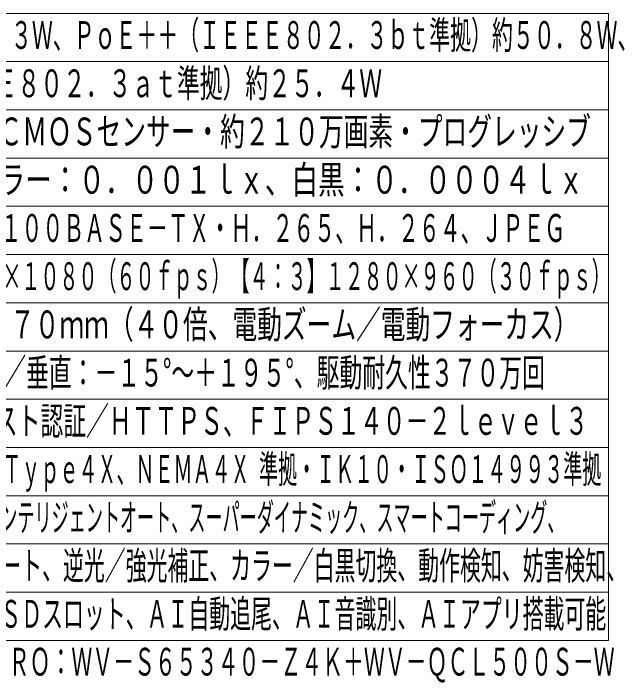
# Model space of a CAD drawing. Units: millimetres on the paper. Extents: x -62 to 64, y -59 to 59.
# Drawn here: x 0.8 to 64.2, y -59 to 10.4 of the extents above; entities that cross this region are included whole.
import ezdxf
from ezdxf.enums import TextEntityAlignment as Align

# ---------------------------------------------------------------- set-up
doc = ezdxf.new("R2010")
doc.units = ezdxf.units.MM
doc.layers.add('0-0_WAKU', color=4, linetype='Continuous', lineweight=9)
doc.layers.add('0-1_MOJI1', color=7, linetype='Continuous')
doc.layers.add('0-5_相当品', color=4, linetype='Continuous')
doc.styles.add('ＭＳ ゴシック', font='')
doc.styles.get('ＭＳ ゴシック').set_extended_font_data('MS Gothic')

msp = doc.modelspace()

# ---------------------------------------------------------------- linework, layer by layer
at = {"layer": '0-0_WAKU', "color": 3}
for p, q in [((-62.5, 10.382), (62.5, 10.382)), ((62.5, -54.618), (62.5, 10.382)), ((-62.5, -54.618), (62.5, -54.618))]:
    msp.add_line(p, q, dxfattribs=at)
at = {"layer": '0-0_WAKU'}
for p, q in [((-62.5, 5.382), (62.5, 5.382)), ((-62.5, 0.382), (62.5, 0.382)), ((-62.5, -4.618), (62.5, -4.618)), ((62.5, -9.618), (-62.5, -9.618)), ((62.5, -14.618), (-62.5, -14.618)), ((62.5, -19.618), (-62.5, -19.618)), ((-62.5, -24.618), (62.5, -24.618)), ((-62.5, -29.618), (62.5, -29.618)), ((-62.5, -34.618), (62.5, -34.618)), ((-62.5, -39.618), (62.5, -39.618)), ((-62.5, -44.618), (62.5, -44.618)), ((-62.5, -49.618), (62.5, -49.618))]:
    msp.add_line(p, q, dxfattribs=at)

# ---------------------------------------------------------------- texts
at = {"layer": '0-1_MOJI1', "style": 'ＭＳ ゴシック'}
for s, height, width, p in [('ＡＣ２４Ｖ 約５３．３Ｗ、ＰｏＥ＋＋（ＩＥＥＥ８０２．３ｂｔ準拠）約５０．８Ｗ、', 2.889, 0.55, (-20, 5.827)), ('ＰｏＥ＋（ＩＥＥＥ８０２．３ａｔ準拠）約２５．４Ｗ', 2.886, 0.6, (-20, 0.827)), ('約１／２．８型 ＣＭＯＳセンサー・約２１０万画素・プログレッシブ', 2.889, 0.65, (-20, -4.173)), ('（Ｆ１．６）カラー：０．００１ｌｘ、白黒：０．０００４ｌｘ', 2.889, 0.7, (-20, -9.173)), ('１０ＢＡＳＥ－Ｔ／１００ＢＡＳＥ－ＴＸ・Ｈ．２６５、Ｈ．２６４、ＪＰＥＧ', 2.889, 0.55, (-20, -14.173)), ('【１６：９】１９２０×１０８０（６０ｆｐｓ）【４：３】１２８０×９６０（３０ｆｐｓ）', 2.889, 0.5, (-20, -19.173)), ('ｆ＝４．２５～１７０ｍｍ（４０倍、電動ズーム／電動フォーカス）', 2.889, 0.65, (-20, -24.173)), ('水平：３６０°旋回／垂直：－１５°～＋１９５°、駆動耐久性３７０万回', 2.889, 0.6, (-20, -29.173)), ('ユーザー認証／ホスト認証／ＨＴＴＰＳ、ＦＩＰＳ１４０－２ｌｅｖｅｌ３', 2.889, 0.6, (-20, -34.173)), ('ＩＰ６７／ＩＰ６６、Ｔｙｐｅ４Ｘ、ＮＥＭＡ４Ｘ 準拠・ＩＫ１０・ＩＳＯ１４９９３準拠', 2.889, 0.5, (-20, -39.173)), ('ＪＣ－ＳＴＡＲ適合、インテリジェントオート、スーパーダイナミック、スマートコーディング、', 2.886, 0.45, (-20, -44.173)), ('アドバンスド親水コート、逆光／強光補正、カラー／白黒切換、動作検知、妨害検知、', 2.886, 0.55, (-20, -49.173)), ('音検知、ＭｉｃｒｏＳＤスロット、ＡＩ自動追尾、ＡＩ音識別、ＡＩアプリ搭載可能', 2.886, 0.55, (-20, -54.173))]:
    msp.add_text(s, height=height, dxfattribs=dict(at, width=width)).set_placement(p, align=Align.BOTTOM_LEFT)
at = {"layer": '0-5_相当品', "style": 'ＭＳ ゴシック', "width": 0.55}
msp.add_text('ｉ－ＰＲＯ：ＷＶ－Ｓ６５３４０－Ｚ４Ｋ＋ＷＶ－ＱＣＬ５００Ｓ－Ｗ', height=2.886, dxfattribs=at).set_placement((-6.14, -59.137), align=Align.BOTTOM_LEFT)

doc.saveas('drawing.dxf')
